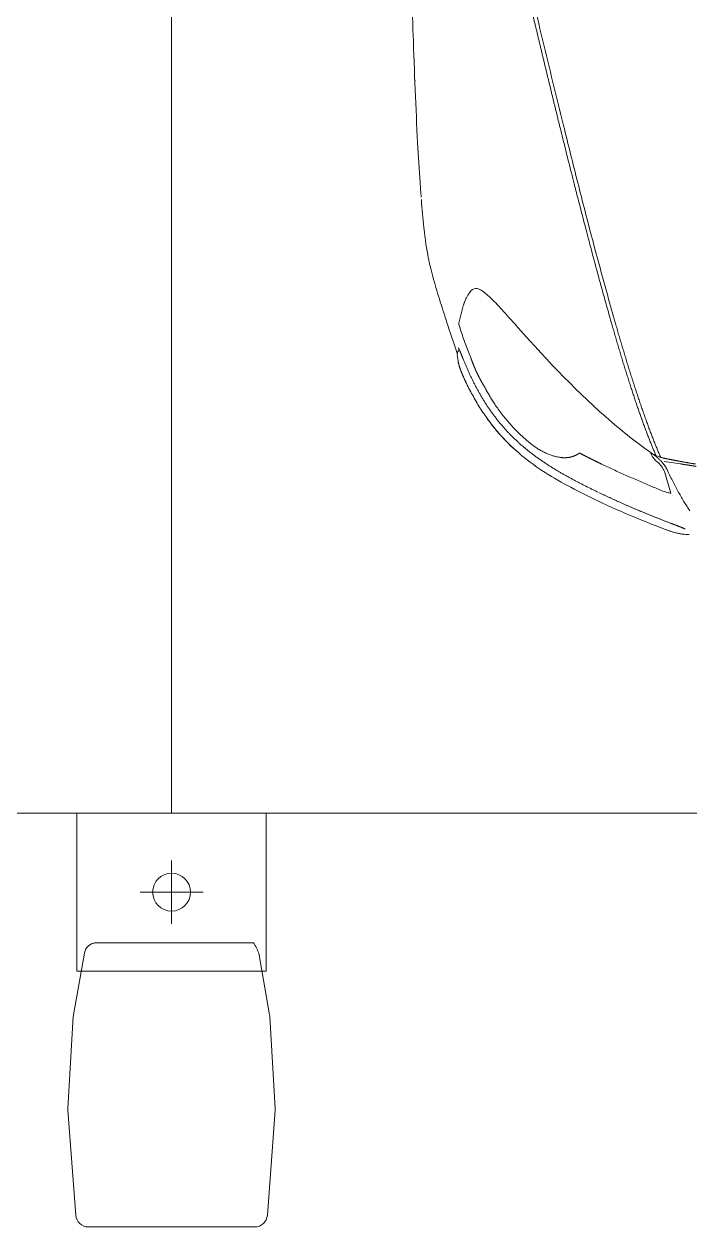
# Model space of a CAD drawing. Extents: x -1286 to 34975, y -230 to 6637.
# Drawn here: x 32801.1 to 32906.5, y 3297 to 3487.5 of the extents above; entities that cross this region are included whole.
import ezdxf
from ezdxf.xclip import XClip

# ---------------------------------------------------------------- set-up
doc = ezdxf.new("R2010")
doc.units = 0
doc.header["$LTSCALE"] = 20
doc.header["$XCLIPFRAME"] = 0
doc.layers.get('0').update_dxf_attribs({"color": 9, "lineweight": 9})
for name, color, linetype, lineweight in [('04', 9, 'Continuous', 9), ('06C', 9, 'Continuous', 9), ('06D', 9, 'Continuous', 9)]:
    doc.layers.add(name, color=color, linetype=linetype, lineweight=lineweight)

# ---------------------------------------------------------------- blocks, each defined once
blk = doc.blocks.new('p-araba-polo')
for p, q in [((0.1556, -0.3961), (0.1593, -0.4217)), ((0.1094, -0.4114), (0.1433, -0.4214)), ((0.1683, -0.4355), (0.17, -0.4382)), ((0.172, -0.4427), (0.1727, -0.4429)), ((0.1727, -0.4429), (0.1735, -0.4432)), ((0.3712, -0.653), (0.3749, -0.6562)), ((0.3749, -0.6562), (0.3764, -0.6575)), ((0.3875, -0.668), (0.3764, -0.6575)), ((0.4081, -0.7394), (0.3783, -0.7469)), ((0.4278, -0.7293), (0.4248, -0.7314)), ((0.3189, -0.7483), (0.328, -0.7495)), ((0.3334, -0.7485), (0.3346, -0.7476)), ((0.3344, -0.7478), (0.3365, -0.7464))]:
    blk.add_line(p, q)
at = {"flags": 128}
for points in [[(0.3874, -0.668), (0.3906, -0.6707), (0.3938, -0.6734)], [(0.4171, -0.6952), (0.4181, -0.6962), (0.4193, -0.6975), (0.4207, -0.699)], [(0.427, -0.7064), (0.4277, -0.7072), (0.4282, -0.7081)]]:
    blk.add_lwpolyline(points, dxfattribs=at)
for points, degree in [([(0.1535, -0.3825), (0.1532, -0.3809), (0.1529, -0.3793), (0.1527, -0.3776), (0.1524, -0.376), (0.1522, -0.3743), (0.1519, -0.3727), (0.1516, -0.371)], 7), ([(0.1554, -0.3724), (0.157, -0.3826), (0.1588, -0.3928), (0.1607, -0.403), (0.1627, -0.4132), (0.1648, -0.423)], 5), ([(0.053, -0.3896), (0.0528, -0.3896), (0.0527, -0.3894), (0.0526, -0.3892), (0.0526, -0.389), (0.0526, -0.3888)], 5), ([(0.0615, -0.4113), (0.0603, -0.4081), (0.0591, -0.4049), (0.0579, -0.4017), (0.0566, -0.3984), (0.0553, -0.3951), (0.0539, -0.3919), (0.0526, -0.3888)], 7), ([(0.1556, -0.3961), (0.1553, -0.3942), (0.155, -0.3923), (0.1546, -0.3903), (0.1543, -0.3884), (0.154, -0.3864), (0.1538, -0.3845), (0.1535, -0.3825)], 7), ([(0.0616, -0.4115), (0.0615, -0.4115), (0.0614, -0.4115), (0.0614, -0.4115), (0.0615, -0.4114), (0.0615, -0.4113)], 5), ([(0.0616, -0.4115), (0.0615, -0.4115), (0.0614, -0.4115), (0.0614, -0.4115), (0.0615, -0.4114), (0.0615, -0.4113)], 5), ([(0.1101, -0.5251), (0.1025, -0.5092), (0.0951, -0.4931), (0.0879, -0.477), (0.081, -0.4607), (0.0743, -0.4443), (0.0678, -0.4279), (0.0615, -0.4113)], 7), ([(0.1058, -0.4093), (0.1058, -0.4093), (0.1058, -0.4094), (0.1058, -0.4094), (0.1058, -0.4094), (0.1058, -0.4094), (0.1058, -0.4094), (0.1058, -0.4094)], 7), ([(0.1058, -0.4093), (0.1058, -0.4094), (0.1058, -0.4094), (0.1058, -0.4094)], 3), ([(0.1449, -0.4166), (0.1466, -0.4174), (0.1484, -0.4183), (0.1502, -0.4192), (0.152, -0.4203), (0.1537, -0.4215), (0.1553, -0.4228)], 6), ([(0.0527, -0.4224), (0.0527, -0.4224), (0.0527, -0.4223)], 2), ([(0.0527, -0.4223), (0.0527, -0.4224), (0.0527, -0.4224)], 2), ([(0.0527, -0.4224), (0.0668, -0.4598), (0.0826, -0.4968), (0.0999, -0.5329)], 3), ([(0.1531, -0.4271), (0.1538, -0.4277), (0.1545, -0.4282), (0.1552, -0.4288), (0.1558, -0.4294), (0.1564, -0.43), (0.157, -0.4306), (0.1576, -0.4313)], 7), ([(0.1619, -0.4288), (0.1628, -0.4298), (0.1636, -0.4307), (0.1644, -0.4316), (0.1652, -0.4325), (0.166, -0.4334), (0.1668, -0.4342)], 6), ([(0.1668, -0.4342), (0.1658, -0.4332), (0.1648, -0.4321), (0.1639, -0.431), (0.163, -0.43), (0.1619, -0.4288)], 5), ([(0.1658, -0.4273), (0.1656, -0.4265), (0.1654, -0.4256), (0.1652, -0.4247), (0.165, -0.4239), (0.1648, -0.423)], 5), ([(0.1658, -0.4273), (0.1921, -0.4388), (0.2207, -0.4497), (0.2508, -0.4602), (0.2818, -0.4704), (0.3133, -0.4801), (0.3453, -0.4896), (0.3777, -0.4989)], 7), ([(0.1706, -0.4373), (0.1701, -0.4365), (0.1696, -0.4358), (0.1691, -0.435)], 3), ([(0.3769, -0.5048), (0.3446, -0.4956), (0.3126, -0.4861), (0.2815, -0.4765), (0.2514, -0.4666), (0.2221, -0.4565), (0.1943, -0.4459), (0.1691, -0.435)], 7), ([(0.1706, -0.4373), (0.1703, -0.4368), (0.17, -0.4364), (0.1697, -0.4359), (0.1693, -0.4355), (0.1691, -0.435)], 5), ([(0.1699, -0.4417), (0.1707, -0.4421), (0.1715, -0.4424), (0.1724, -0.4428)], 3), ([(0.1724, -0.4428), (0.1717, -0.4425), (0.171, -0.4422), (0.1703, -0.4419)], 3), ([(0.1731, -0.4427), (0.173, -0.4429), (0.1729, -0.443), (0.1727, -0.4429), (0.1726, -0.4429), (0.1724, -0.4428)], 5), ([(0.1724, -0.4428), (0.1726, -0.4429), (0.1727, -0.4429), (0.1729, -0.443), (0.173, -0.4429), (0.1731, -0.4427)], 5), ([(0.1724, -0.4428), (0.1726, -0.4429), (0.1728, -0.443), (0.1729, -0.443), (0.1731, -0.4431), (0.1733, -0.4432), (0.1735, -0.4432)], 6), ([(0.1724, -0.4428), (0.1727, -0.443), (0.1731, -0.4431), (0.1735, -0.4432)], 3), ([(0.0999, -0.5329), (0.0999, -0.5329), (0.1, -0.5328)], 2), ([(0.1, -0.5328), (0.0999, -0.5329), (0.0999, -0.5329)], 2), ([(0.1949, -0.6585), (0.1794, -0.6422), (0.1652, -0.6246), (0.1526, -0.6059), (0.1412, -0.5866), (0.1306, -0.5668), (0.1206, -0.5469), (0.1109, -0.5267)], 7), ([(0.1553, -0.521), (0.1585, -0.5277), (0.1618, -0.5344), (0.1652, -0.5411), (0.1685, -0.5478), (0.172, -0.5544)], 5), ([(0.1721, -0.5572), (0.1688, -0.5617), (0.1665, -0.5669), (0.1652, -0.5727), (0.165, -0.5788), (0.1656, -0.585)], 5), ([(0.172, -0.5544), (0.1723, -0.555), (0.1726, -0.5556), (0.1728, -0.5563), (0.1724, -0.5568), (0.1721, -0.5572)], 5), ([(1.0396, -0.6705), (0.9891, -0.6587), (0.9388, -0.647), (0.8888, -0.6352), (0.839, -0.6234), (0.7894, -0.6115), (0.7401, -0.5995), (0.6909, -0.5874)], 7), ([(0.1875, -0.633), (0.1921, -0.6388), (0.1969, -0.6443), (0.2018, -0.6497), (0.2069, -0.6548), (0.2121, -0.6598)], 5), ([(0.195, -0.6586), (0.1949, -0.6586), (0.1949, -0.6586), (0.1949, -0.6586), (0.1949, -0.6585), (0.1949, -0.6585)], 5), ([(0.3217, -0.7403), (0.3016, -0.7322), (0.2819, -0.7231), (0.2626, -0.713), (0.244, -0.7016), (0.2263, -0.6886), (0.21, -0.6742), (0.1949, -0.6585)], 7), ([(0.3712, -0.6529), (0.3712, -0.6531), (0.3712, -0.6531), (0.3714, -0.6529)], 3), ([(0.3749, -0.6561), (0.3748, -0.6562), (0.3749, -0.6563), (0.375, -0.6562)], 3), ([(0.3749, -0.6561), (0.3748, -0.6562), (0.3749, -0.6563), (0.375, -0.6562)], 3), ([(0.3756, -0.655), (0.3756, -0.655), (0.3756, -0.655), (0.3756, -0.655), (0.3756, -0.655), (0.3756, -0.655)], 5), ([(0.3756, -0.655), (0.3756, -0.655), (0.3756, -0.655), (0.3756, -0.655), (0.3756, -0.655), (0.3756, -0.655)], 5), ([(0.3876, -0.668), (0.3876, -0.668), (0.3875, -0.668), (0.3874, -0.668)], 3), ([(0.3874, -0.668), (0.3875, -0.668), (0.3875, -0.668), (0.3875, -0.668), (0.3876, -0.668), (0.3876, -0.668)], 5), ([(0.3938, -0.6734), (0.3987, -0.6777), (0.4036, -0.682), (0.4082, -0.6864)], 3), ([(0.4082, -0.6864), (0.4113, -0.6894), (0.4143, -0.6923), (0.4171, -0.6952)], 3), ([(0.4207, -0.699), (0.423, -0.7016), (0.4252, -0.704), (0.427, -0.7064)], 3), ([(0.2765, -0.7057), (0.2764, -0.7057), (0.2762, -0.7056), (0.2761, -0.7056), (0.276, -0.7055), (0.276, -0.7054)], 5), ([(0.2765, -0.7057), (0.2764, -0.7057), (0.2762, -0.7056), (0.2761, -0.7056), (0.276, -0.7055), (0.276, -0.7054)], 5), ([(0.3195, -0.7266), (0.3131, -0.7243), (0.3067, -0.7217), (0.3004, -0.7189), (0.2941, -0.7159), (0.288, -0.7127), (0.2819, -0.7091), (0.276, -0.7054)], 7), ([(0.4334, -0.7204), (0.4334, -0.7239), (0.4311, -0.7269), (0.4278, -0.7293)], 3), ([(0.4282, -0.7081), (0.4316, -0.7131), (0.4335, -0.7174), (0.4334, -0.7204)], 3), ([(0.2817, -0.7343), (0.2817, -0.7343), (0.2818, -0.7344), (0.2818, -0.7344)], 3), ([(0.284, -0.7354), (0.2863, -0.7365), (0.2886, -0.7376), (0.2909, -0.7387)], 3), ([(0.291, -0.7387), (0.2909, -0.7387), (0.2909, -0.7387)], 2), ([(0.3189, -0.7483), (0.3138, -0.7474), (0.3089, -0.7461), (0.3042, -0.7445), (0.2997, -0.7427), (0.2953, -0.7407), (0.2909, -0.7387)], 6), ([(0.3228, -0.7278), (0.322, -0.7276), (0.3213, -0.7275), (0.3207, -0.7272), (0.3201, -0.7269), (0.3195, -0.7266)], 5), ([(0.3228, -0.7278), (0.322, -0.7276), (0.3213, -0.7275), (0.3207, -0.7272), (0.3201, -0.7269), (0.3195, -0.7266)], 5), ([(0.3392, -0.7476), (0.3378, -0.7469), (0.3359, -0.746), (0.3336, -0.745), (0.3308, -0.7439), (0.3278, -0.7427), (0.3247, -0.7415), (0.3217, -0.7403)], 7), ([(0.3218, -0.7403), (0.3218, -0.7403), (0.3217, -0.7404), (0.3217, -0.7403), (0.3217, -0.7403), (0.3217, -0.7403)], 5), ([(0.3217, -0.7403), (0.3217, -0.7403), (0.3217, -0.7404), (0.3217, -0.7404), (0.3218, -0.7403), (0.3218, -0.7403)], 5), ([(0.3291, -0.7303), (0.3291, -0.7303), (0.3291, -0.7303), (0.3291, -0.7303), (0.3291, -0.7303), (0.3291, -0.7303), (0.3291, -0.7303), (0.3291, -0.7303), (0.3291, -0.7303), (0.3291, -0.7303)], 9), ([(0.3291, -0.7303), (0.3291, -0.7303), (0.3292, -0.7304), (0.3293, -0.7304), (0.3293, -0.7304), (0.3294, -0.7304), (0.3294, -0.7304), (0.3295, -0.7304), (0.3296, -0.7305), (0.3296, -0.7305)], 9), ([(0.3296, -0.7305), (0.3296, -0.7305), (0.3295, -0.7304), (0.3294, -0.7304), (0.3294, -0.7304), (0.3293, -0.7304), (0.3293, -0.7304), (0.3292, -0.7304), (0.3291, -0.7303), (0.3291, -0.7303)], 9), ([(0.3317, -0.7313), (0.3315, -0.7313), (0.3314, -0.7312), (0.3314, -0.7312), (0.3314, -0.7312), (0.3314, -0.7312)], 5), ([(0.3317, -0.7313), (0.3315, -0.7313), (0.3314, -0.7312), (0.3314, -0.7312), (0.3314, -0.7312), (0.3314, -0.7312)], 5), ([(0.4248, -0.7314), (0.4196, -0.7347), (0.4139, -0.7373), (0.4081, -0.7394)], 3), ([(0.4081, -0.7394), (0.4089, -0.7391), (0.4097, -0.7388), (0.4106, -0.7385), (0.4114, -0.7382), (0.4122, -0.7378), (0.4131, -0.7375)], 6), ([(0.328, -0.7495), (0.3299, -0.7499), (0.3326, -0.7491), (0.3334, -0.7485)], 3), ([(0.3342, -0.7479), (0.3342, -0.7479), (0.3342, -0.7479), (0.3343, -0.7479), (0.3343, -0.7479), (0.3343, -0.7479)], 5), ([(0.3342, -0.7479), (0.3342, -0.7479), (0.3343, -0.7479), (0.3343, -0.7479)], 3), ([(0.3392, -0.7476), (0.3389, -0.7475), (0.3386, -0.7474), (0.3383, -0.7472), (0.3379, -0.747), (0.3377, -0.7468)], 5), ([(0.3392, -0.7476), (0.339, -0.7475), (0.3387, -0.7474), (0.3385, -0.7473), (0.3382, -0.7472), (0.338, -0.747)], 5), ([(0.3764, -0.7468), (0.3768, -0.7469), (0.3772, -0.747), (0.3776, -0.747), (0.378, -0.7469), (0.3783, -0.7469)], 5), ([(0.5299, -0.8023), (0.5443, -0.8039), (0.5588, -0.8052), (0.5741, -0.8064)], 3), ([(0.7638, -0.8164), (0.7637, -0.8164), (0.7637, -0.8163), (0.7636, -0.8162), (0.7635, -0.8161), (0.7634, -0.8159)], 5), ([(0.7638, -0.8164), (0.7637, -0.8164), (0.7637, -0.8163), (0.7636, -0.8162), (0.7635, -0.8161), (0.7634, -0.8159)], 5)]:
    blk.add_open_spline(points, degree=degree)
for points, degree, knots in [([(0.1516, -0.371), (0.1519, -0.373), (0.1526, -0.3768), (0.1532, -0.3806), (0.1535, -0.3825)], 3, [0, 0, 0, 0, 0.500002, 1, 1, 1, 1]), ([(0.044, -0.3824), (0.044, -0.3841), (0.0439, -0.3875), (0.0443, -0.3927), (0.0451, -0.3978), (0.0462, -0.4028), (0.0476, -0.4078), (0.0492, -0.4127), (0.0509, -0.4176), (0.0521, -0.4208), (0.0527, -0.4224)], 3, [0, 0, 0, 0, 0.124987, 0.249975, 0.374965, 0.49996, 0.624964, 0.749973, 0.874985, 1, 1, 1, 1]), ([(0.0615, -0.4113), (0.0608, -0.4095), (0.0594, -0.4057), (0.0572, -0.4), (0.0549, -0.3942), (0.0534, -0.3907), (0.0526, -0.3888)], 3, [0, 0, 0, 0, 0.242914, 0.490387, 0.743262, 1, 1, 1, 1]), ([(0.1449, -0.4166), (0.1418, -0.4151), (0.1357, -0.4122), (0.127, -0.4078), (0.1185, -0.4034), (0.1103, -0.399), (0.1024, -0.3945), (0.0949, -0.3901), (0.0878, -0.3856), (0.0833, -0.3826), (0.0811, -0.3811)], 3, [0, 0, 0, 0, 0.125001, 0.250002, 0.375002, 0.500003, 0.625003, 0.750002, 0.875001, 1, 1, 1, 1]), ([(0.1535, -0.3825), (0.1538, -0.3848), (0.1545, -0.3893), (0.1553, -0.3939), (0.1556, -0.3961)], 3, [0, 0, 0, 0, 0.499954, 1, 1, 1, 1]), ([(0.1135, -0.4261), (0.1129, -0.4247), (0.1118, -0.422), (0.1104, -0.4178), (0.1095, -0.414), (0.1094, -0.4122), (0.1094, -0.4114)], 3, [0, 0, 0, 0, 0.270369, 0.539534, 0.807022, 1, 1, 1, 1]), ([(0.1553, -0.4228), (0.1545, -0.4221), (0.1529, -0.4209), (0.1502, -0.4193), (0.1476, -0.4179), (0.1458, -0.417), (0.1449, -0.4166)], 3, [0, 0, 0, 0, 0.248986, 0.49846, 0.748736, 1, 1, 1, 1]), ([(0.1553, -0.521), (0.1524, -0.5147), (0.1464, -0.5022), (0.1379, -0.4833), (0.1296, -0.4643), (0.1214, -0.4453), (0.1161, -0.4325), (0.1135, -0.4261)], 3, [0, 0, 0, 0, 0.199959, 0.399928, 0.599921, 0.799944, 1, 1, 1, 1]), ([(0.1433, -0.4214), (0.145, -0.4222), (0.1483, -0.4238), (0.1515, -0.426), (0.1531, -0.4271)], 3, [0, 0, 0, 0, 0.500778, 1, 1, 1, 1]), ([(0.1531, -0.4271), (0.1539, -0.4278), (0.1555, -0.429), (0.1569, -0.4305), (0.1576, -0.4313)], 3, [0, 0, 0, 0, 0.5173, 1, 1, 1, 1]), ([(0.1619, -0.4288), (0.1608, -0.4277), (0.1586, -0.4255), (0.1564, -0.4237), (0.1553, -0.4228)], 3, [0, 0, 0, 0, 0.500116, 1, 1, 1, 1]), ([(0.1576, -0.4313), (0.1582, -0.4321), (0.1596, -0.4337), (0.1616, -0.4362), (0.1632, -0.4376), (0.1641, -0.4383)], 3, [0, 0, 0, 0, 0.335072, 0.667573, 1, 1, 1, 1]), ([(0.1658, -0.4273), (0.1656, -0.4266), (0.1653, -0.4252), (0.165, -0.4237), (0.1648, -0.423)], 3, [0, 0, 0, 0, 0.499348, 1, 1, 1, 1]), ([(0.1691, -0.435), (0.1686, -0.4342), (0.1676, -0.4326), (0.1665, -0.43), (0.1661, -0.4282), (0.1658, -0.4273)], 3, [0, 0, 0, 0, 0.333479, 0.665683, 1, 1, 1, 1]), ([(0.1684, -0.4358), (0.1683, -0.4356), (0.1677, -0.4351), (0.1672, -0.4346), (0.1668, -0.4342)], 3, [0, 0, 0, 0, 0.227086, 1, 1, 1, 1]), ([(0.1641, -0.4383), (0.1647, -0.4387), (0.1659, -0.4396), (0.1678, -0.4407), (0.1692, -0.4414), (0.1699, -0.4417)], 3, [0, 0, 0, 0, 0.333542, 0.667239, 1, 1, 1, 1]), ([(0.17, -0.4382), (0.1858, -0.4614), (0.2457, -0.5368), (0.3175, -0.6057), (0.3712, -0.653)], 3, [0, 0, 0, 0, 0.290843, 1, 1, 1, 1]), ([(0.3769, -0.5048), (0.3854, -0.5073), (0.4025, -0.5121), (0.4283, -0.5193), (0.4542, -0.5264), (0.4802, -0.5334), (0.5063, -0.5403), (0.5325, -0.5472), (0.5587, -0.554), (0.5851, -0.5608), (0.6115, -0.5675), (0.6379, -0.5742), (0.6644, -0.5808), (0.6821, -0.5852), (0.6909, -0.5874)], 3, [0, 0, 0, 0, 0.083342, 0.166682, 0.25, 0.333306, 0.416615, 0.499936, 0.583268, 0.666606, 0.749946, 0.83329, 0.916643, 1, 1, 1, 1]), ([(0.6916, -0.5814), (0.6764, -0.5776), (0.6461, -0.5701), (0.6008, -0.5587), (0.5557, -0.5472), (0.5107, -0.5355), (0.4661, -0.5235), (0.4216, -0.5114), (0.3923, -0.5031), (0.3777, -0.4989)], 3, [0, 0, 0, 0, 0.142912, 0.285805, 0.428682, 0.57154, 0.714362, 0.857157, 1, 1, 1, 1]), ([(0.0999, -0.5329), (0.1137, -0.5611), (0.1417, -0.6167), (0.1884, -0.6724), (0.2204, -0.6972), (0.2284, -0.7028)], 3, [0, 0, 0, 0, 0.436314, 0.862947, 1, 1, 1, 1]), ([(0.172, -0.5544), (0.1691, -0.5489), (0.1634, -0.5378), (0.158, -0.5266), (0.1553, -0.521)], 3, [0, 0, 0, 0, 0.499946, 1, 1, 1, 1]), ([(0.1721, -0.5572), (0.1723, -0.557), (0.1726, -0.5565), (0.1725, -0.5554), (0.1722, -0.5547), (0.172, -0.5544)], 3, [0, 0, 0, 0, 0.34173, 0.655167, 1, 1, 1, 1]), ([(0.1811, -0.6243), (0.18, -0.6226), (0.1777, -0.619), (0.1747, -0.6135), (0.172, -0.6079), (0.1698, -0.6023), (0.1679, -0.5965), (0.1664, -0.5907), (0.1659, -0.5869), (0.1656, -0.585)], 3, [0, 0, 0, 0, 0.14287, 0.285738, 0.428603, 0.571464, 0.714319, 0.857165, 1, 1, 1, 1]), ([(1.033, -0.6629), (1.0101, -0.6576), (0.9644, -0.6469), (0.8959, -0.6308), (0.8275, -0.6145), (0.7594, -0.598), (0.7142, -0.5869), (0.6916, -0.5814)], 3, [0, 0, 0, 0, 0.200074, 0.400125, 0.600159, 0.800117, 1, 1, 1, 1]), ([(0.1875, -0.633), (0.1864, -0.6316), (0.1842, -0.6288), (0.1821, -0.6258), (0.1811, -0.6243)], 3, [0, 0, 0, 0, 0.500031, 1, 1, 1, 1]), ([(0.1774, -0.6572), (0.18, -0.6601), (0.1853, -0.6658), (0.1936, -0.6741), (0.2022, -0.6821), (0.2111, -0.6897), (0.2203, -0.697), (0.2298, -0.7039), (0.2395, -0.7105), (0.2494, -0.7168), (0.2595, -0.7227), (0.2698, -0.7283), (0.2803, -0.7337), (0.2874, -0.737), (0.2909, -0.7387)], 3, [0, 0, 0, 0, 0.083333, 0.166665, 0.249997, 0.333329, 0.416662, 0.499995, 0.583328, 0.666661, 0.749996, 0.83333, 0.916665, 1, 1, 1, 1]), ([(0.2501, -0.6901), (0.2474, -0.6883), (0.2421, -0.6847), (0.2343, -0.679), (0.2268, -0.6729), (0.2194, -0.6665), (0.2145, -0.662), (0.2121, -0.6598)], 3, [0, 0, 0, 0, 0.200084, 0.400065, 0.600042, 0.800036, 1, 1, 1, 1]), ([(0.2762, -0.7056), (0.2741, -0.7045), (0.2697, -0.7021), (0.2632, -0.6983), (0.2566, -0.6943), (0.2523, -0.6915), (0.2501, -0.6901)], 3, [0, 0, 0, 0, 0.240377, 0.493552, 0.746754, 1, 1, 1, 1]), ([(0.2909, -0.7387), (0.2938, -0.74), (0.2996, -0.7426), (0.3085, -0.7459), (0.3146, -0.7476), (0.3178, -0.7481)], 3, [0, 0, 0, 0, 0.333411, 0.666747, 1, 1, 1, 1]), ([(0.3314, -0.7312), (0.3306, -0.7308), (0.3289, -0.7302), (0.3265, -0.7292), (0.3241, -0.7283), (0.3217, -0.7274), (0.3202, -0.7269), (0.3195, -0.7266)], 3, [0, 0, 0, 0, 0.19886, 0.400952, 0.606006, 0.809658, 1, 1, 1, 1]), ([(0.3764, -0.7468), (0.3726, -0.7457), (0.3649, -0.7434), (0.3536, -0.7396), (0.3424, -0.7356), (0.3351, -0.7327), (0.3314, -0.7312)], 3, [0, 0, 0, 0, 0.250001, 0.500002, 0.750003, 1, 1, 1, 1]), ([(0.3308, -0.7495), (0.3436, -0.7542), (0.3636, -0.7609), (0.3938, -0.7706), (0.4254, -0.7806), (0.4544, -0.789), (0.4711, -0.793), (0.4757, -0.7941)], 3, [0, 0, 0, 0, 0.260213, 0.420209, 0.662967, 0.897224, 1, 1, 1, 1]), ([(0.4758, -0.7941), (0.4779, -0.7946), (0.4931, -0.7978), (0.5106, -0.8003), (0.5297, -0.8023)], 3, [0, 0, 0, 0, 0.124213, 1, 1, 1, 1]), ([(0.578, -0.8067), (0.5852, -0.8073), (0.6136, -0.8094), (0.6943, -0.8142), (0.7938, -0.8181), (0.9022, -0.8216), (0.9869, -0.8238), (1.0486, -0.8241), (1.0808, -0.8236)], 3, [0, 0, 0, 0, 0.049552, 0.182368, 0.511137, 0.607099, 0.78604, 1, 1, 1, 1]), ([(0.5894, -0.8074), (0.5894, -0.8074), (0.5894, -0.8074), (0.5894, -0.8074), (0.5894, -0.8074), (0.5894, -0.8074), (0.5894, -0.8074), (0.5894, -0.8074), (0.5894, -0.8074), (0.5894, -0.8074), (0.5894, -0.8074), (0.5894, -0.8074), (0.5894, -0.8074), (0.5894, -0.8074), (0.5894, -0.8074)], 7, [0, 0, 0, 0, 0, 0, 0, 0, 1, 1, 1, 1, 1, 1, 1, 1, 1, 1, 1, 1, 1, 1, 1])]:
    blk.add_open_spline(points, degree=degree, knots=knots)
blk = doc.blocks.new('ARKTOS')
for p, q in [((-8, -5), (-8, 5)), ((-3, 0), (-13, 0))]:
    blk.add_line(p, q)
at = {"linetype": 'ByBlock'}
for points in [[(0, -11.83, 0.363965), (1.65, -13.8), (11.44, -15.53, 0.029047), (11.67, -15.56), (26.26, -16.41, 0.033251), (26.53, -16.41), (43.16, -15.17, 0.392539), (45.01, -13.17), (45.01, 13.17, 0.392539), (43.16, 15.17), (26.53, 16.41, 0.033251), (26.26, 16.41), (11.67, 15.56, 0.029047), (11.44, 15.53), (1.65, 13.8, 0.047994), (0, 12.97), (0, -11.83)], [(0, -11.83, 0.229142), (0.76, -13.4, 0.044394)]]:
    blk.add_lwpolyline(points, format="xyb", dxfattribs=at)
blk.add_lwpolyline([(-20.5, 15), (4.5, 15), (4.5, -15), (-20.5, -15)], close=True)
blk.add_circle((-8, 0), 3)
blk = doc.blocks.new('p-vw-catiaydinlatmaelemanlari')
at = {"layer": '06C', "color": 0, "linetype": 'ByBlock', "rotation": 270}
blk.add_blockref('ARKTOS', (32891.93, 3327), dxfattribs=at)

msp = doc.modelspace()

# ---------------------------------------------------------------- linework, layer by layer
at = {"layer": '06D'}
for points in [[(32574.44, 3362.5), (32824.44, 3362.5), (32824.44, 3862.5), (32574.44, 3862.5)], [(32824.44, 3362.5), (33074.44, 3362.5), (33074.44, 3862.5), (32824.44, 3862.5)]]:
    msp.add_lwpolyline(points, close=True, dxfattribs=at)

# ---------------------------------------------------------------- block references
msp.add_blockref('p-vw-catiaydinlatmaelemanlari', (-67.49, 15))
at = {"layer": '04'}
ref = msp.add_blockref('p-araba-polo', (32944.63, 3402.26), dxfattribs=dict(at, xscale=-100, yscale=100, zscale=100, rotation=270))
XClip(ref).set_block_clipping_path([(-0.0924763951, -0.9835002962), (4.0650970395, 0.9845199444)])

doc.saveas('drawing.dxf')
